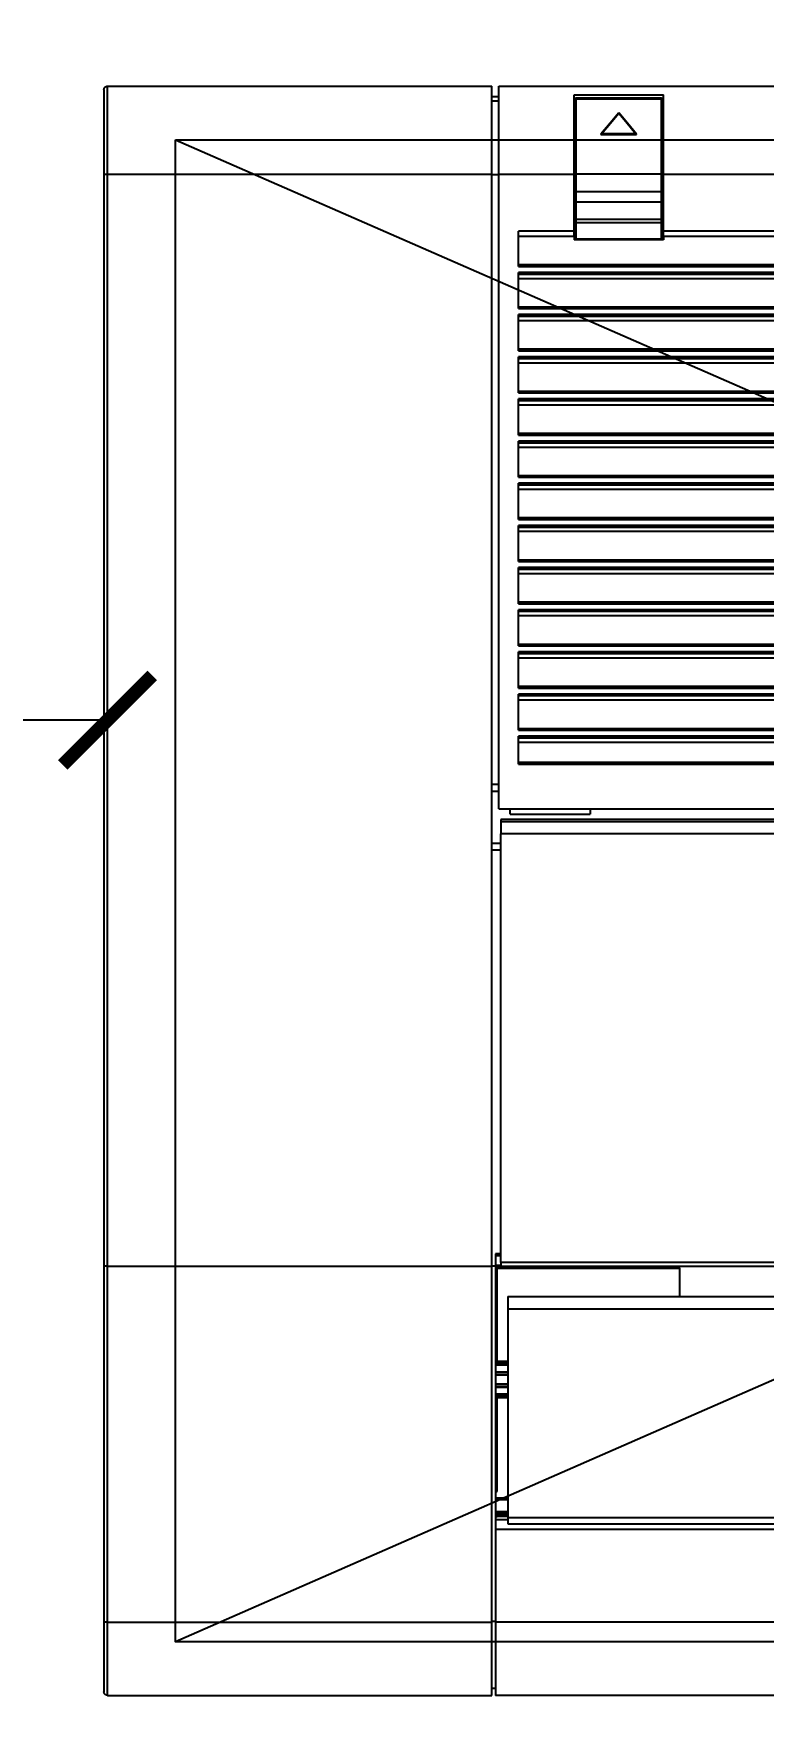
# Model space of a CAD drawing. Header units: millimetres. Extents: x 512 to 764439, y -71 to 559481.
# Drawn here: x 514677 to 514881, y 266129 to 266601.9 of the extents above; entities that cross this region are included whole.
import ezdxf

# ---------------------------------------------------------------- set-up
doc = ezdxf.new("R2010")
doc.units = ezdxf.units.MM
doc.header["$LTSCALE"] = 50
doc.layers.add('.', color=8, linetype='Continuous')
doc.layers.add('_0', color=7, linetype='Continuous')
doc.styles.add('STYLE7', font='swissel.ttf')
doc.dimstyles.new('조명배치도_60', dxfattribs={"dimscale": 100, "dimtxt": 1, "dimasz": 0.25, "dimexe": 0.3, "dimexo": 0.2, "dimgap": 0.2, "dimtad": 1, "dimdec": 0, "dimlunit": 6, "dimtxsty": 'STYLE7', "dimblk": 'ARCHTICK', "dimcen": -1, "dimclrd": 256, "dimclre": 256, "dimclrt": 10, "dimadec": 0, "dimazin": 0, "dimtfac": 1, "dimtdec": 0, "dimtix": 1, "dimtmove": 2, "dimatfit": 3, "dimldrblk": 'ARCHTICK', "dimfxl": 1, "dimlwd": -1, "dimlwe": -1, "dimarcsym": 0})

# ---------------------------------------------------------------- blocks, each defined once
blk = doc.blocks.new('DFDSF')
at = {"layer": '.', "ltscale": 2, "transparency": 33554559}
h = blk.add_hatch(color=8, dxfattribs=at)
h.dxf.hatch_style = 1
h.paths.add_polyline_path([(336646.24, 74251.08), (336446.24, 74251.08), (336446.24, 68796.08), (336446.24, 68796.08), (336446.24, 68673.58), (336446.24, 68673.58), (336446.24, 68551.08), (336646.24, 68551.08), (336646.24, 68673.58), (336646.24, 68796.08)])
h.paths.add_polyline_path([(333337.76, 69143.57), (333337.76, 69636.18), (332924.07, 69636.18), (332924.07, 69143.57)], flags=9)
h.paths.add_polyline_path([(329011.78, 71740.43), (329489.29, 71740.43), (329489.29, 72021.61), (329011.78, 72021.61)], flags=9)
h.paths.add_polyline_path([(336400.93, 79956.38), (336699.32, 79956.38), (336699.32, 80077.5), (336400.93, 80077.5)], flags=9)
h.paths.add_polyline_path([(338695.29, 81081.34), (339421.12, 81081.34), (339421.12, 81298.26), (338695.29, 81298.26)], flags=9)
h.paths.add_polyline_path([(336820.73, 78057.06), (337362.84, 78057.06), (337362.84, 78178.19), (336820.73, 78178.19)], flags=9)
h.paths.add_polyline_path([(332573.54, 80085.67), (332573.54, 80472.68), (332452.41, 80472.68), (332452.41, 80085.67)], flags=9)
h.paths.add_polyline_path([(332681.96, 81037.46), (332681.96, 81616.61), (332452.33, 81616.61), (332452.33, 81037.46)], flags=9)
h.paths.add_polyline_path([(327279.73, 75623.69), (328005.56, 75623.69), (328005.56, 75840.6), (327279.73, 75840.6)], flags=9)
h.paths.add_polyline_path([(334863.28, 79512.14), (336051.66, 79512.14), (336051.66, 79766.86), (334863.28, 79766.86)], flags=9)
h.paths.add_polyline_path([(329176.76, 70568.83), (329756.26, 70568.83), (329756.26, 70804.72), (329176.76, 70804.72)], flags=9)
h.paths.add_polyline_path([(333507.75, 69233.91), (334696.14, 69233.91), (334696.14, 69488.63), (333507.75, 69488.63)], flags=9)
h.paths.add_polyline_path([(340375.96, 69233.91), (341564.34, 69233.91), (341564.34, 69488.63), (340375.96, 69488.63)], flags=9)
h.paths.add_polyline_path([(333634.52, 79165.14), (333999.09, 79165.14), (333999.09, 79348.48), (333634.52, 79348.48)], flags=9)
h.paths.add_polyline_path([(333962.6, 80090.54), (334586.11, 80090.54), (334586.11, 80239.63), (333962.6, 80239.63)], flags=9)
h.paths.add_polyline_path([(334060.9, 75436.51), (335408.1, 75436.51), (335408.1, 75619.86), (334060.9, 75619.86)], flags=9)
h.paths.add_polyline_path([(331366.51, 68772.88), (332548.05, 68772.88), (332548.05, 69008.76), (331366.51, 69008.76)], flags=9)
h.paths.add_polyline_path([(334774.33, 77718.74), (335343.74, 77718.74), (335343.74, 78003.77), (334774.33, 78003.77)], flags=9)
h.paths.add_polyline_path([(335953.65, 79875.26), (336320.9, 79875.26), (336320.9, 80024.35), (335953.65, 80024.35)], flags=9)
h.paths.add_polyline_path([(333460.9, 76854.3), (333764.71, 76854.3), (333764.71, 77007.09), (333460.9, 77007.09)], flags=9)
h.paths.add_polyline_path([(333091.08, 76542.58), (333394.88, 76542.58), (333394.88, 76695.37), (333091.08, 76695.37)], flags=9)
h.paths.add_polyline_path([(332969.79, 79053.3), (333100.67, 79053.3), (333100.67, 79206.08), (332969.79, 79206.08)], flags=9)
h.paths.add_polyline_path([(332884.39, 77770.44), (333188.19, 77770.44), (333188.19, 77923.23), (332884.39, 77923.23)], flags=9)
h.paths.add_polyline_path([(332836.58, 78524.45), (333230.82, 78524.45), (333230.82, 78677.24), (332836.58, 78677.24)], flags=9)
h.paths.add_polyline_path([(329027.39, 69208.3), (329838.73, 69208.3), (329838.73, 69493.32), (329027.39, 69493.32)], flags=9)
h.paths.add_polyline_path([(333408.3, 81268.83), (334219.64, 81268.83), (334219.64, 81553.85), (333408.3, 81553.85)], flags=9)
h.paths.add_polyline_path([(336706.94, 80756.21), (336706.94, 81151.43), (336537.68, 81151.43), (336537.68, 80756.21)], flags=9)
h.paths.add_polyline_path([(336759.64, 81121.64), (336759.64, 81407.74), (336590.39, 81407.74), (336590.39, 81121.64)], flags=9)
h.paths.add_polyline_path([(328331.96, 78371.21), (328331.96, 78766.43), (328162.71, 78766.43), (328162.71, 78371.21)], flags=9)
h.paths.add_polyline_path([(328384.82, 78736.5), (328384.82, 79022.89), (328214.68, 79022.89), (328214.68, 78736.5)], flags=9)
h.paths.add_polyline_path([(338932.42, 71242.57), (339326.66, 71242.57), (339326.66, 71395.36), (338932.42, 71395.36)], flags=9)
h.paths.add_polyline_path([(341434.51, 74226.22), (341828.75, 74226.22), (341828.75, 74379.01), (341434.51, 74379.01)], flags=9)
h.paths.add_polyline_path([(337702.21, 71296.68), (338108.79, 71296.68), (338108.79, 71577.86), (337702.21, 71577.86)], flags=9)
h.paths.add_polyline_path([(340786.34, 71296.68), (341192.92, 71296.68), (341192.92, 71577.86), (340786.34, 71577.86)], flags=9)
h.paths.add_polyline_path([(330938.03, 77966.17), (331344.61, 77966.17), (331344.61, 78247.36), (330938.03, 78247.36)], flags=9)
h.paths.add_polyline_path([(333628.17, 71737.23), (334197.58, 71737.23), (334197.58, 72022.25), (333628.17, 72022.25)], flags=9)
h.paths.add_polyline_path([(327958.18, 69261.85), (328352.42, 69261.85), (328352.42, 69414.63), (327958.18, 69414.63)], flags=9)
h.paths.add_polyline_path([(327409.82, 71898.32), (327804.05, 71898.32), (327804.05, 72051.1), (327409.82, 72051.1)], flags=9)
h.paths.add_polyline_path([(327434.77, 74896.22), (327829.01, 74896.22), (327829.01, 75049), (327434.77, 75049)], flags=9)
h.paths.add_polyline_path([(327440.53, 77323.95), (327756.61, 77323.95), (327756.61, 77476.74), (327440.53, 77476.74)], flags=9)
h.paths.add_polyline_path([(327478.89, 76542.58), (327782.69, 76542.58), (327782.69, 76695.37), (327478.89, 76695.37)], flags=9)
h.paths.add_polyline_path([(341178.28, 75772.24), (341178.28, 75148.47), (341329.64, 75148.47), (341329.64, 75772.24)], flags=9)
h.paths.add_polyline_path([(341233.66, 75866.21), (341233.66, 76261.43), (341064.41, 76261.43), (341064.41, 75866.21)], flags=9)
h.paths.add_polyline_path([(341286.52, 76231.5), (341286.52, 76517.89), (341116.37, 76517.89), (341116.37, 76231.5)], flags=9)
h.paths.add_polyline_path([(339403.94, 77086.21), (339403.94, 77481.43), (339234.68, 77481.43), (339234.68, 77086.21)], flags=9)
h.paths.add_polyline_path([(339456.2, 77438.21), (339456.2, 77723.41), (339289.62, 77723.41), (339289.62, 77438.21)], flags=9)
h.paths.add_polyline_path([(328179.97, 78337.21), (328179.97, 77751.1), (328331.33, 77751.1), (328331.33, 78337.21)], flags=9)
h.paths.add_polyline_path([(338414.53, 77089.53), (339135.19, 77089.53), (339135.19, 77242.31), (338414.53, 77242.31)], flags=9)
h.paths.add_polyline_path([(338683.45, 77496.64), (338987.26, 77496.64), (338987.26, 77649.42), (338683.45, 77649.42)], flags=9)
h.paths.add_polyline_path([(340029.29, 76679.8), (340333.1, 76679.8), (340333.1, 76832.58), (340029.29, 76832.58)], flags=9)
h.paths.add_polyline_path([(338380.89, 78083.21), (339011.11, 78083.21), (339011.11, 78235.99), (338380.89, 78235.99)], flags=9)
h.paths.add_polyline_path([(338414.53, 79235.97), (339135.19, 79235.97), (339135.19, 79388.76), (338414.53, 79388.76)], flags=9)
h.paths.add_polyline_path([(327245.71, 80105.15), (327559.18, 80105.15), (327559.18, 80280.35), (327245.71, 80280.35)], flags=9)
h.paths.add_polyline_path([(327265.67, 79299.05), (327538.29, 79299.05), (327538.29, 79477.29), (327265.67, 79477.29)], flags=9)
h.paths.add_polyline_path([(342110.35, 76479.43), (342423.82, 76479.43), (342423.82, 76654.63), (342110.35, 76654.63)], flags=9)
blk = doc.blocks.new('FSFSGF')
at = {"color": 1}
for p, q in [((325204.31, 82180.36), (325624.31, 83140.36)), ((325204.31, 83140.36), (325624.31, 82180.36))]:
    blk.add_line(p, q, dxfattribs=at)
at = {"color": 8}
for p, q in [((325189.31, 82270.86), (325189.31, 83049.86)), ((325391.4, 82270.86), (325391.4, 83049.86)), ((325592.82, 82269.86), (325592.82, 83050.86)), ((325618.89, 83050.86), (325618.89, 82269.86)), ((325639.32, 83050.86), (325639.32, 82269.86)), ((325394.4, 83049.36), (325394.4, 82271.36)), ((325394.99, 82271.36), (325394.99, 83049.36)), ((325398.4, 83049.36), (325398.4, 82271.36)), ((325518.28, 83049.36), (325518.28, 82271.36)), ((325519.32, 82271.36), (325519.32, 83049.36)), ((325527.82, 82273.36), (325527.82, 83047.36)), ((325531.26, 82273.36), (325531.26, 83047.36)), ((325589.63, 83047.36), (325589.63, 82273.36)), ((325591.32, 82273.36), (325591.32, 83047.36)), ((325239.73, 82276.36), (325239.73, 83044.86)), ((325241.41, 83044.86), (325241.41, 82276.36)), ((325241.87, 82276.36), (325241.87, 83044.86)), ((325251.52, 82276.36), (325251.52, 83044.86)), ((325253.2, 83044.86), (325253.2, 82276.36)), ((325253.66, 82276.36), (325253.66, 83044.86)), ((325263.31, 82276.36), (325263.31, 83044.86)), ((325264.99, 83044.86), (325264.99, 82276.36)), ((325265.45, 82276.36), (325265.45, 83044.86)), ((325275.1, 82276.36), (325275.1, 83044.86)), ((325276.78, 83044.86), (325276.78, 82276.36)), ((325277.24, 82276.36), (325277.24, 83044.86)), ((325286.89, 82276.36), (325286.89, 83044.86)), ((325288.57, 83044.86), (325288.57, 82276.36)), ((325289.03, 82276.36), (325289.03, 83044.86)), ((325298.68, 82276.36), (325298.68, 83044.86)), ((325300.36, 83044.86), (325300.36, 82276.36)), ((325300.82, 82276.36), (325300.82, 83044.86)), ((325310.47, 82276.36), (325310.47, 83044.86)), ((325312.15, 83044.86), (325312.15, 82276.36)), ((325312.61, 82276.36), (325312.61, 83044.86)), ((325322.26, 82276.36), (325322.26, 83044.86)), ((325323.94, 83044.86), (325323.94, 82276.36)), ((325324.4, 82276.36), (325324.4, 83044.86)), ((325334.05, 82276.36), (325334.05, 83044.86)), ((325335.73, 83044.86), (325335.73, 82276.36)), ((325336.19, 82276.36), (325336.19, 83044.86)), ((325345.84, 82276.36), (325345.84, 83044.86)), ((325347.52, 83044.86), (325347.52, 82276.36)), ((325347.98, 82276.36), (325347.98, 83044.86)), ((325357.64, 82276.36), (325357.64, 83044.86)), ((325359.31, 83044.86), (325359.31, 82276.36)), ((325359.77, 82276.36), (325359.77, 83044.86)), ((325369.43, 82276.36), (325369.43, 83044.86)), ((325371.1, 83044.86), (325371.1, 82276.36)), ((325371.56, 82276.36), (325371.56, 83044.86)), ((325378.42, 83044.86), (325378.42, 82276.36)), ((325378.9, 82276.36), (325378.9, 83044.86)), ((325213.95, 82316.86), (325213.95, 82572.36)), ((325229.93, 82572.36), (325229.93, 82316.86)), ((325231.29, 82316.86), (325231.29, 82359.26)), ((325239.25, 82276.36), (325239.25, 82359.26)), ((325243.08, 82276.36), (325243.08, 82359.26)), ((325251.04, 82276.36), (325251.04, 82359.26)), ((325254.87, 82276.36), (325254.87, 82359.26)), ((325262.83, 82276.36), (325262.83, 82359.26)), ((325266.66, 82276.36), (325266.66, 82359.26)), ((325274.62, 82276.36), (325274.62, 82359.26)), ((325278.45, 82276.36), (325278.45, 82359.26)), ((325286.41, 82276.36), (325286.41, 82359.26)), ((325290.24, 82276.36), (325290.24, 82359.26)), ((325298.2, 82276.36), (325298.2, 82359.26)), ((325302.03, 82276.36), (325302.03, 82359.26)), ((325309.99, 82276.36), (325309.99, 82359.26)), ((325313.82, 82276.36), (325313.82, 82359.26)), ((325321.78, 82276.36), (325321.78, 82359.26)), ((325325.61, 82276.36), (325325.61, 82359.26)), ((325333.57, 82276.36), (325333.57, 82359.26)), ((325337.4, 82276.36), (325337.4, 82359.26)), ((325345.36, 82276.36), (325345.36, 82359.26)), ((325349.19, 82276.36), (325349.19, 82359.26)), ((325357.16, 82276.36), (325357.16, 82359.26)), ((325360.98, 82276.36), (325360.98, 82359.26)), ((325368.95, 82276.36), (325368.95, 82359.26)), ((325372.77, 82276.36), (325372.77, 82359.26)), ((325191.73, 82291.86), (325191.73, 82316.86)), ((325194.63, 82316.86), (325191.73, 82316.86)), ((325192.97, 82316.61), (325193.23, 82316.76)), ((325196.04, 82316.76), (325193.23, 82316.76)), ((325197.95, 82316.86), (325194.63, 82316.86)), ((325199.19, 82316.76), (325196.04, 82316.76)), ((325201.62, 82316.86), (325197.95, 82316.86)), ((325202.62, 82316.76), (325199.19, 82316.76)), ((325205.56, 82316.86), (325201.62, 82316.86)), ((325206.26, 82316.76), (325202.62, 82316.76)), ((325205.18, 82316.76), (325205.28, 82316.86)), ((325209.7, 82316.86), (325205.56, 82316.86)), ((325210.07, 82316.76), (325206.26, 82316.76)), ((325207.58, 82316.86), (325207.58, 82316.76)), ((325213.95, 82316.86), (325209.7, 82316.86)), ((325213.97, 82316.76), (325210.07, 82316.76)), ((325212.58, 82316.76), (325212.58, 82316.86)), ((325229.93, 82316.86), (325213.95, 82316.86)), ((325213.95, 82316.61), (325213.97, 82316.76)), ((325215.69, 82316.76), (325213.97, 82316.76)), ((325214.58, 82316.86), (325214.58, 82316.76)), ((325217.24, 82316.76), (325215.69, 82316.76)), ((325218.49, 82316.76), (325217.24, 82316.76)), ((325219.33, 82316.76), (325218.49, 82316.76)), ((325218.99, 82316.61), (325219.33, 82316.76)), ((325220.24, 82316.76), (325219.33, 82316.76)), ((325221.68, 82316.76), (325220.24, 82316.76)), ((325226.59, 82316.76), (325221.68, 82316.76)), ((325221.68, 82316.76), (325221.68, 82316.61)), ((325226.85, 82316.76), (325226.59, 82316.76)), ((325226.59, 82316.76), (325226.59, 82316.61)), ((325227.03, 82316.76), (325226.85, 82316.76)), ((325231.51, 82316.76), (325227.03, 82316.76)), ((325227.03, 82316.76), (325227.34, 82316.61)), ((325231.29, 82316.86), (325229.93, 82316.86)), ((325231.29, 82316.86), (325232.29, 82316.86)), ((325231.91, 82316.61), (325231.51, 82316.76)), ((325232.29, 82316.86), (325232.29, 82291.86)), ((325519.46, 82321.36), (325519.32, 82321.36)), ((325519.82, 82321.36), (325519.46, 82321.36)), ((325519.82, 82270.36), (325519.82, 82321.36)), ((325519.82, 82321.36), (325527.82, 82321.36)), ((325192.73, 82316.26), (325192.73, 82292.46)), ((325192.73, 82316.26), (325192.76, 82316.26)), ((325192.76, 82316.26), (325192.86, 82316.26)), ((325192.86, 82316.26), (325192.97, 82316.61)), ((325192.86, 82292.46), (325192.86, 82316.26)), ((325192.86, 82316.26), (325195.72, 82316.26)), ((325195.72, 82316.26), (325198.92, 82316.26)), ((325198.92, 82316.26), (325202.4, 82316.26)), ((325202.4, 82316.26), (325206.11, 82316.26)), ((325206.11, 82316.26), (325209.98, 82316.26)), ((325209.98, 82316.26), (325213.95, 82316.26)), ((325213.95, 82316.26), (325213.95, 82316.61)), ((325213.95, 82316.26), (325213.95, 82292.46)), ((325213.95, 82316.26), (325216.02, 82316.26)), ((325216.02, 82316.26), (325217.75, 82316.26)), ((325217.75, 82316.26), (325218.86, 82316.26)), ((325218.86, 82316.26), (325218.99, 82316.61)), ((325218.86, 82316.26), (325218.86, 82292.46)), ((325218.86, 82316.26), (325219.95, 82316.26)), ((325219.95, 82316.26), (325221.68, 82316.26)), ((325221.68, 82316.61), (325221.68, 82316.26)), ((325221.68, 82316.26), (325226.59, 82316.26)), ((325221.68, 82292.46), (325221.68, 82316.26)), ((325226.59, 82316.61), (325226.59, 82316.26)), ((325226.59, 82316.26), (325226.59, 82292.46)), ((325226.59, 82316.26), (325227.1, 82316.26)), ((325227.1, 82316.26), (325227.47, 82316.26)), ((325227.34, 82316.61), (325227.47, 82316.26)), ((325227.47, 82292.46), (325227.47, 82316.26)), ((325227.47, 82316.26), (325232.08, 82316.26)), ((325232.08, 82316.26), (325231.91, 82316.61)), ((325232.08, 82316.26), (325232.08, 82292.46)), ((325199.7, 82306.68), (325202.68, 82309.15)), ((325202.8, 82309.34), (325199.71, 82306.77)), ((325202.68, 82309.15), (325202.69, 82309.16)), ((325202.68, 82309.15), (325202.68, 82299.57)), ((325202.68, 82309.15), (325202.68, 82309.15)), ((325202.68, 82309.15), (325202.68, 82309.15)), ((325202.69, 82309.17), (325202.72, 82309.22)), ((325202.69, 82309.16), (325202.69, 82309.17)), ((325202.72, 82309.22), (325202.75, 82309.27)), ((325202.75, 82309.27), (325202.76, 82309.3)), ((325202.76, 82309.3), (325202.78, 82309.32)), ((325202.78, 82309.32), (325202.79, 82309.33)), ((325202.79, 82309.33), (325202.8, 82309.34)), ((325202.82, 82309.36), (325202.8, 82309.34)), ((325202.82, 82299.36), (325202.82, 82309.36)), ((325199.71, 82306.77), (325196.82, 82304.36)), ((325196.82, 82304.36), (325199.71, 82301.96)), ((325196.82, 82304.36), (325196.82, 82304.36)), ((325196.82, 82304.36), (325196.83, 82304.36)), ((325196.83, 82304.36), (325196.84, 82304.36)), ((325196.84, 82304.36), (325196.86, 82304.36)), ((325196.86, 82304.36), (325196.89, 82304.36)), ((325196.89, 82304.36), (325196.92, 82304.36)), ((325196.92, 82304.36), (325199.7, 82306.68)), ((325199.7, 82302.05), (325196.92, 82304.36)), ((325196.92, 82304.36), (325196.92, 82304.36)), ((325196.92, 82304.36), (325196.92, 82304.36)), ((325202.68, 82299.57), (325199.7, 82302.05)), ((325199.71, 82301.96), (325202.8, 82299.38)), ((325202.69, 82299.56), (325202.68, 82299.57)), ((325202.68, 82299.57), (325202.68, 82299.57)), ((325202.68, 82299.57), (325202.68, 82299.57)), ((325202.72, 82299.5), (325202.69, 82299.56)), ((325202.69, 82299.56), (325202.69, 82299.56)), ((325202.75, 82299.45), (325202.72, 82299.5)), ((325202.76, 82299.42), (325202.75, 82299.45)), ((325202.78, 82299.4), (325202.76, 82299.42)), ((325202.79, 82299.39), (325202.78, 82299.4)), ((325202.8, 82299.38), (325202.79, 82299.39)), ((325202.8, 82299.38), (325202.82, 82299.36)), ((325391.4, 82296.36), (325392.14, 82296.36)), ((325392.14, 82296.36), (325392.9, 82296.36)), ((325392.9, 82273.96), (325392.9, 82296.36)), ((325194.63, 82291.86), (325191.73, 82291.86)), ((325192.76, 82292.46), (325192.73, 82292.46)), ((325192.86, 82292.46), (325192.76, 82292.46)), ((325195.72, 82292.46), (325192.86, 82292.46)), ((325192.97, 82292.11), (325192.86, 82292.46)), ((325193.23, 82291.96), (325192.97, 82292.11)), ((325193.23, 82291.96), (325196.04, 82291.96)), ((325197.95, 82291.86), (325194.63, 82291.86)), ((325198.92, 82292.46), (325195.72, 82292.46)), ((325196.04, 82291.96), (325199.19, 82291.96)), ((325201.62, 82291.86), (325197.95, 82291.86)), ((325202.4, 82292.46), (325198.92, 82292.46)), ((325199.19, 82291.96), (325202.62, 82291.96)), ((325205.56, 82291.86), (325201.62, 82291.86)), ((325206.11, 82292.46), (325202.4, 82292.46)), ((325202.62, 82291.96), (325206.26, 82291.96)), ((325205.18, 82291.96), (325205.28, 82291.86)), ((325209.7, 82291.86), (325205.56, 82291.86)), ((325209.98, 82292.46), (325206.11, 82292.46)), ((325206.26, 82291.96), (325210.07, 82291.96)), ((325207.58, 82291.86), (325207.58, 82291.96)), ((325213.95, 82291.86), (325209.7, 82291.86)), ((325213.95, 82292.46), (325209.98, 82292.46)), ((325210.07, 82291.96), (325213.97, 82291.96)), ((325212.58, 82291.96), (325212.58, 82291.86)), ((325216.02, 82292.46), (325213.95, 82292.46)), ((325213.95, 82292.11), (325213.95, 82292.46)), ((325213.97, 82291.96), (325213.95, 82292.11)), ((325229.93, 82291.86), (325213.95, 82291.86)), ((325213.95, 82270.86), (325213.95, 82291.86)), ((325213.97, 82291.96), (325215.69, 82291.96)), ((325214.58, 82291.86), (325214.58, 82291.96)), ((325215.69, 82291.96), (325217.24, 82291.96)), ((325217.75, 82292.46), (325216.02, 82292.46)), ((325217.24, 82291.96), (325218.49, 82291.96)), ((325218.86, 82292.46), (325217.75, 82292.46)), ((325218.49, 82291.96), (325219.33, 82291.96)), ((325219.95, 82292.46), (325218.86, 82292.46)), ((325218.99, 82292.11), (325218.86, 82292.46)), ((325219.33, 82291.96), (325218.99, 82292.11)), ((325219.33, 82291.96), (325220.24, 82291.96)), ((325221.68, 82292.46), (325219.95, 82292.46)), ((325220.24, 82291.96), (325221.68, 82291.96)), ((325226.59, 82292.46), (325221.68, 82292.46)), ((325221.68, 82292.46), (325221.68, 82292.11)), ((325221.68, 82292.11), (325221.68, 82291.96)), ((325221.68, 82291.96), (325226.59, 82291.96)), ((325227.1, 82292.46), (325226.59, 82292.46)), ((325226.59, 82292.46), (325226.59, 82292.11)), ((325226.59, 82292.11), (325226.59, 82291.96)), ((325226.59, 82291.96), (325226.85, 82291.96)), ((325226.85, 82291.96), (325227.03, 82291.96)), ((325227.34, 82292.11), (325227.03, 82291.96)), ((325227.03, 82291.96), (325231.51, 82291.96)), ((325227.47, 82292.46), (325227.1, 82292.46)), ((325227.47, 82292.46), (325227.34, 82292.11)), ((325232.08, 82292.46), (325227.47, 82292.46)), ((325229.93, 82291.86), (325229.93, 82276.36)), ((325231.29, 82291.86), (325229.93, 82291.86)), ((325231.29, 82276.36), (325231.29, 82291.86)), ((325231.29, 82291.86), (325232.29, 82291.86)), ((325231.51, 82291.96), (325231.91, 82292.11)), ((325231.91, 82292.11), (325232.08, 82292.46)), ((325239.73, 82276.36), (325229.93, 82276.36)), ((325251.52, 82276.36), (325241.41, 82276.36)), ((325263.31, 82276.36), (325253.2, 82276.36)), ((325275.1, 82276.36), (325264.99, 82276.36)), ((325286.89, 82276.36), (325276.78, 82276.36)), ((325298.68, 82276.36), (325288.57, 82276.36)), ((325310.47, 82276.36), (325300.36, 82276.36)), ((325322.26, 82276.36), (325312.15, 82276.36)), ((325334.05, 82276.36), (325323.94, 82276.36)), ((325345.84, 82276.36), (325335.73, 82276.36)), ((325357.64, 82276.36), (325347.52, 82276.36)), ((325369.43, 82276.36), (325359.31, 82276.36)), ((325378.9, 82276.36), (325371.1, 82276.36)), ((325191.74, 82270.86), (325189.31, 82270.86)), ((325194.64, 82270.86), (325191.74, 82270.86)), ((325192.31, 82270.86), (325192.31, 82268.86)), ((325193.44, 82268.86), (325193.44, 82270.86)), ((325197.96, 82270.86), (325194.64, 82270.86)), ((325201.63, 82270.86), (325197.96, 82270.86)), ((325205.57, 82270.86), (325201.63, 82270.86)), ((325209.7, 82270.86), (325205.57, 82270.86)), ((325213.95, 82270.86), (325209.7, 82270.86)), ((325391.4, 82270.86), (325213.95, 82270.86)), ((325214.03, 82268.86), (325214.03, 82270.86)), ((325384.57, 82270.86), (325384.57, 82268.86)), ((325386.45, 82268.86), (325386.45, 82270.86)), ((325392.14, 82273.96), (325391.4, 82273.96)), ((325392.9, 82273.96), (325392.14, 82273.96)), ((325394.4, 82271.36), (325394.55, 82271.36)), ((325394.55, 82271.36), (325394.99, 82271.36)), ((325394.99, 82271.36), (325398.4, 82271.36)), ((325518.28, 82271.36), (325398.4, 82271.36)), ((325401.1, 82271.36), (325401.1, 82268.86)), ((325402.89, 82268.86), (325402.89, 82271.36)), ((325515.82, 82271.36), (325515.82, 82269.86)), ((325515.82, 82269.86), (325519.2, 82269.86)), ((325516.32, 82269.86), (325516.32, 82271.36)), ((325518.28, 82271.36), (325519.01, 82271.36)), ((325519.01, 82271.36), (325519.32, 82271.36)), ((325519.12, 82271.36), (325519.12, 82269.86)), ((325519.2, 82269.86), (325592.82, 82269.86)), ((325519.2, 82268.86), (325519.2, 82269.86)), ((325519.32, 82269.86), (325519.32, 82271.36)), ((325519.32, 82269.86), (325519.46, 82270.01)), ((325519.46, 82270.01), (325519.82, 82270.36)), ((325546.04, 82270.36), (325519.82, 82270.36)), ((325527.82, 82273.36), (325528.43, 82273.36)), ((325528.43, 82273.36), (325529.69, 82273.36)), ((325529.69, 82273.36), (325531.26, 82273.36)), ((325531.26, 82273.36), (325589.63, 82273.36)), ((325545.91, 82273.36), (325545.96, 82269.86)), ((325545.99, 82273.36), (325546.04, 82269.86)), ((325546.12, 82269.86), (325546.07, 82273.36)), ((325546.4, 82273.36), (325546.45, 82269.86)), ((325546.78, 82273.36), (325546.8, 82269.86)), ((325546.92, 82273.36), (325546.95, 82269.86)), ((325547, 82273.36), (325547.03, 82269.86)), ((325548.86, 82273.36), (325548.9, 82269.86)), ((325548.92, 82273.36), (325548.96, 82269.86)), ((325549.64, 82273.36), (325549.63, 82269.86)), ((325549.77, 82273.36), (325549.77, 82269.86)), ((325549.81, 82273.36), (325549.8, 82269.86)), ((325552.28, 82273.36), (325552.28, 82269.86)), ((325552.31, 82273.36), (325552.32, 82269.86)), ((325552.44, 82273.36), (325552.45, 82269.86)), ((325553.16, 82273.36), (325553.12, 82269.86)), ((325553.22, 82273.36), (325553.19, 82269.86)), ((325555.08, 82273.36), (325555.06, 82269.86)), ((325555.17, 82273.36), (325555.14, 82269.86)), ((325555.31, 82273.36), (325555.28, 82269.86)), ((325555.69, 82273.36), (325555.64, 82269.86)), ((325556.01, 82273.36), (325555.97, 82269.86)), ((325556.09, 82273.36), (325556.04, 82269.86)), ((325556.18, 82273.36), (325556.13, 82269.86)), ((325582.32, 82270.36), (325556.14, 82270.36)), ((325582.32, 82270.01), (325582.32, 82270.36)), ((325582.32, 82269.86), (325582.32, 82270.01)), ((325584.22, 82273.36), (325584.22, 82269.86)), ((325584.52, 82269.86), (325584.52, 82273.36)), ((325588.02, 82273.36), (325588.02, 82269.86)), ((325588.32, 82269.86), (325588.32, 82273.36)), ((325588.82, 82273.36), (325588.82, 82269.86)), ((325588.82, 82269.86), (325588.87, 82269.86)), ((325588.87, 82269.86), (325588.92, 82269.87)), ((325588.92, 82269.87), (325588.99, 82269.89)), ((325588.99, 82269.89), (325589.06, 82269.92)), ((325589.06, 82269.92), (325589.1, 82269.95)), ((325589.1, 82269.95), (325589.14, 82269.98)), ((325589.14, 82269.98), (325589.17, 82270.01)), ((325589.17, 82270.01), (325589.21, 82270.06)), ((325589.21, 82270.06), (325589.23, 82270.08)), ((325589.23, 82270.08), (325589.25, 82270.11)), ((325589.25, 82270.11), (325589.27, 82270.14)), ((325589.27, 82270.14), (325589.28, 82270.18)), ((325589.28, 82270.18), (325589.3, 82270.22)), ((325589.3, 82270.22), (325589.31, 82270.26)), ((325589.31, 82270.31), (325589.32, 82270.36)), ((325589.31, 82270.26), (325589.31, 82270.31)), ((325589.32, 82273.37), (325589.32, 82270.36)), ((325589.63, 82273.36), (325590.84, 82273.36)), ((325590.24, 82273.37), (325590.24, 82269.86)), ((325590.84, 82273.36), (325591.32, 82273.36)), ((325592.82, 82269.86), (325618.89, 82269.86)), ((325618.58, 82268.86), (325618.58, 82269.86)), ((325618.89, 82269.86), (325622.96, 82269.86)), ((325622.96, 82269.86), (325626.85, 82269.86)), ((325626.85, 82269.86), (325630.51, 82269.86)), ((325630.51, 82269.86), (325633.84, 82269.86)), ((325633.84, 82269.86), (325636.8, 82269.86)), ((325636.8, 82269.86), (325639.32, 82269.86)), ((325637.32, 82268.86), (325637.32, 82269.86)), ((325189.31, 82161.36), (325189.31, 82268.86)), ((325191.74, 82268.86), (325189.31, 82268.86)), ((325194.64, 82268.86), (325191.74, 82268.86)), ((325197.96, 82268.86), (325194.64, 82268.86)), ((325201.63, 82268.86), (325197.96, 82268.86)), ((325205.57, 82268.86), (325201.63, 82268.86)), ((325209.7, 82268.86), (325205.57, 82268.86)), ((325213.95, 82268.86), (325209.7, 82268.86)), ((325519.32, 82268.86), (325213.95, 82268.86)), ((325213.95, 82161.36), (325213.95, 82268.86)), ((325618.89, 82268.86), (325519.32, 82268.86)), ((325519.32, 82161.36), (325519.32, 82268.86)), ((325618.89, 82161.36), (325618.89, 82268.86)), ((325622.96, 82268.86), (325618.89, 82268.86)), ((325626.85, 82268.86), (325622.96, 82268.86)), ((325630.51, 82268.86), (325626.85, 82268.86)), ((325633.84, 82268.86), (325630.51, 82268.86)), ((325636.8, 82268.86), (325633.84, 82268.86)), ((325639.32, 82268.86), (325636.8, 82268.86)), ((325639.32, 82161.36), (325639.32, 82268.86)), ((325191.74, 82161.36), (325189.31, 82161.36)), ((325189.32, 82161.26), (325189.31, 82161.36)), ((325189.33, 82161.16), (325189.32, 82161.26)), ((325189.36, 82161.07), (325189.33, 82161.16)), ((325189.39, 82160.97), (325189.36, 82161.07)), ((325189.44, 82160.88), (325189.39, 82160.97)), ((325189.49, 82160.8), (325189.44, 82160.88)), ((325189.55, 82160.72), (325189.49, 82160.8)), ((325189.61, 82160.65), (325189.55, 82160.72)), ((325194.64, 82161.36), (325191.74, 82161.36)), ((325197.96, 82161.36), (325194.64, 82161.36)), ((325201.63, 82161.36), (325197.96, 82161.36)), ((325205.57, 82161.36), (325201.63, 82161.36)), ((325209.7, 82161.36), (325205.57, 82161.36)), ((325213.95, 82161.36), (325209.7, 82161.36)), ((325519.32, 82161.36), (325213.95, 82161.36)), ((325213.96, 82160.65), (325213.95, 82161.36)), ((325519.32, 82161.36), (325519.3, 82160.65)), ((325618.89, 82161.36), (325519.32, 82161.36)), ((325618.89, 82161.36), (325618.84, 82160.65)), ((325622.96, 82161.36), (325618.89, 82161.36)), ((325626.85, 82161.36), (325622.96, 82161.36)), ((325630.51, 82161.36), (325626.85, 82161.36)), ((325633.84, 82161.36), (325630.51, 82161.36)), ((325636.8, 82161.36), (325633.84, 82161.36)), ((325639.32, 82161.36), (325636.8, 82161.36)), ((325639.08, 82160.72), (325639.02, 82160.65)), ((325639.14, 82160.8), (325639.08, 82160.72)), ((325639.19, 82160.88), (325639.14, 82160.8)), ((325639.24, 82160.97), (325639.19, 82160.88)), ((325639.27, 82161.06), (325639.24, 82160.97)), ((325639.3, 82161.16), (325639.27, 82161.06)), ((325639.31, 82161.26), (325639.3, 82161.16)), ((325639.32, 82161.36), (325639.31, 82161.26)), ((325189.69, 82160.58), (325189.61, 82160.65)), ((325189.77, 82160.52), (325189.69, 82160.58)), ((325189.85, 82160.48), (325189.77, 82160.52)), ((325189.94, 82160.43), (325189.85, 82160.48)), ((325190.03, 82160.4), (325189.94, 82160.43)), ((325190.12, 82160.38), (325190.03, 82160.4)), ((325190.17, 82160.37), (325190.12, 82160.38)), ((325190.22, 82160.37), (325190.17, 82160.37)), ((325190.27, 82160.36), (325190.22, 82160.37)), ((325190.31, 82160.36), (325190.27, 82160.36)), ((325190.31, 82160.36), (325192.67, 82160.36)), ((325192.67, 82160.36), (325195.47, 82160.36)), ((325195.47, 82160.36), (325198.66, 82160.36)), ((325198.66, 82160.36), (325202.18, 82160.36)), ((325202.18, 82160.36), (325205.96, 82160.36)), ((325205.96, 82160.36), (325209.92, 82160.36)), ((325209.92, 82160.36), (325213.99, 82160.36)), ((325213.99, 82160.36), (325213.96, 82160.65)), ((325213.99, 82160.36), (325519.26, 82160.36)), ((325519.3, 82160.65), (325519.26, 82160.36)), ((325519.26, 82160.36), (325618.73, 82160.36)), ((325618.84, 82160.65), (325618.73, 82160.36)), ((325618.73, 82160.36), (325622.62, 82160.36)), ((325622.62, 82160.36), (325626.34, 82160.36)), ((325626.34, 82160.36), (325629.84, 82160.36)), ((325629.84, 82160.36), (325633.04, 82160.36)), ((325633.04, 82160.36), (325635.88, 82160.36)), ((325635.88, 82160.36), (325638.32, 82160.36)), ((325638.36, 82160.36), (325638.32, 82160.36)), ((325638.41, 82160.37), (325638.36, 82160.36)), ((325638.46, 82160.37), (325638.41, 82160.37)), ((325638.51, 82160.38), (325638.46, 82160.37)), ((325638.6, 82160.4), (325638.51, 82160.38)), ((325638.69, 82160.43), (325638.6, 82160.4)), ((325638.78, 82160.47), (325638.69, 82160.43)), ((325638.86, 82160.52), (325638.78, 82160.47)), ((325638.94, 82160.58), (325638.86, 82160.52)), ((325639.02, 82160.65), (325638.94, 82160.58))]:
    blk.add_line(p, q, dxfattribs=at)
at = {"color": 1}
blk.add_lwpolyline([(325204.31, 82180.36), (325204.31, 83140.36), (325624.31, 83140.36), (325624.31, 82180.36)], close=True, dxfattribs=at)
at = {"color": 8}
for centre, start, end in [((325193.23, 82316.26), 90, 180), ((325206.31, 82316.76), 168.4603, 180), ((325206.31, 82316.76), 0, 11.5397), ((325193.23, 82292.46), 180, 270), ((325206.31, 82291.96), 180, 191.5397), ((325206.31, 82291.96), 348.4603, 0)]:
    blk.add_arc(centre, 0.5, start, end, dxfattribs=at)
blk = doc.blocks.new('_ArchTick')
at = {"color": 0, "linetype": 'ByBlock', "const_width": 0.15}
blk.add_lwpolyline([(-0.5, -0.5), (0.5, 0.5)], dxfattribs=at)
blk = doc.blocks.new('*D623')
at = {"ltscale": 2, "transparency": 16777216}
for p, q in [((513804.39, 266429.99), (513804.39, 266439.99)), ((514697.64, 266429.99), (514697.64, 266439.99)), ((514697.64, 266409.99), (513804.39, 266409.99))]:
    blk.add_line(p, q, dxfattribs=at)
at = {"layer": 'Defpoints', "color": 0, "ltscale": 2, "transparency": 16777216}
for p in [(513804.39, 266409.99), (513804.39, 266409.99), (514697.64, 266409.99)]:
    blk.add_point(p, dxfattribs=at)
at = {"ltscale": 2, "transparency": 16777216, "xscale": 25, "yscale": 25, "zscale": 25, "rotation": 180}
blk.add_blockref('_ArchTick', (513804.39, 266409.99), dxfattribs=at)
at = {"ltscale": 2, "transparency": 16777216, "xscale": 25, "yscale": 25, "zscale": 25}
blk.add_blockref('_ArchTick', (514697.64, 266409.99), dxfattribs=at)
at = {"color": 10, "ltscale": 2, "transparency": 16777216, "insert": (514251.01, 266481.31), "char_height": 100, "attachment_point": 5, "style": 'STYLE7'}
blk.add_mtext('890', dxfattribs=at)

msp = doc.modelspace()

# ---------------------------------------------------------------- block references
at = {"rotation": 270}
msp.add_blockref('FSFSGF', (432536.27521609, 591776.6228198), dxfattribs=at)
at = {"layer": '_0'}
msp.add_blockref('DFDSF', (174175.64337205, 196972.33226715), dxfattribs=at)

# ---------------------------------------------------------------- dimensions: what is measured, and where the dimension line sits
at = {"ltscale": 2}
dim = msp.add_linear_dim(base=(513804.38789974, 266409.99157895), p1=(514697.63566718, 266409.99157895), p2=(513804.38789974, 266409.99157895), text='890', dimstyle='조명배치도_60', dxfattribs=at)
dim.commit()
dim.dimension.update_dxf_attribs({"geometry": '*D623', "text_midpoint": (514251.01178346, 266481.31003737)})

doc.saveas('drawing.dxf')
